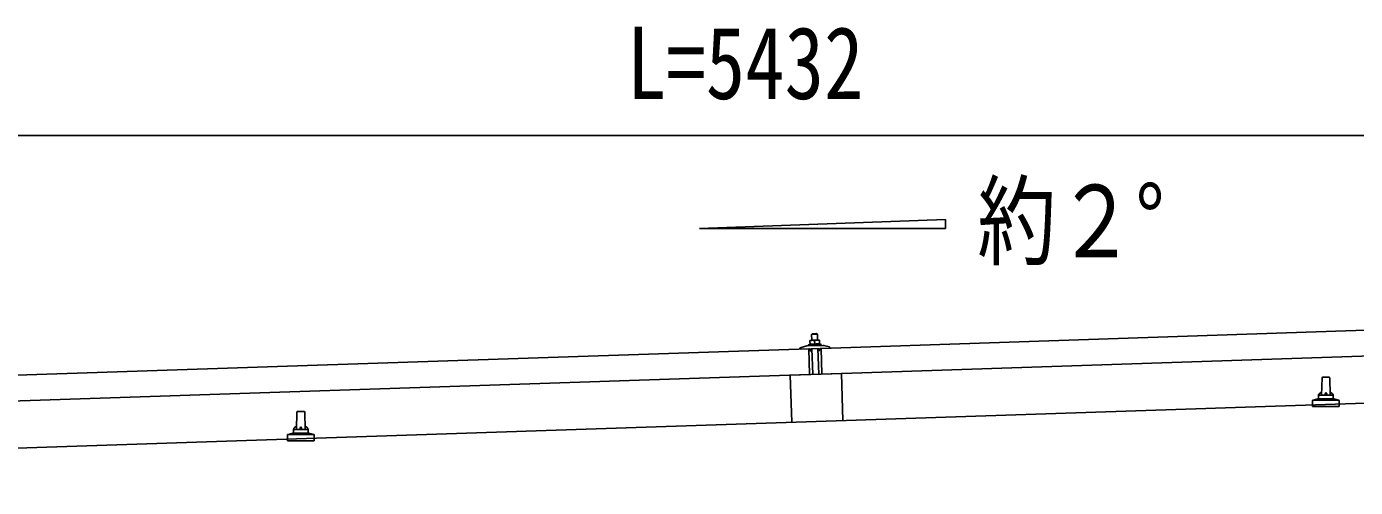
# Model space of a CAD drawing. Units: millimetres, scale not verified. Extents: x -12615 to 12615, y -8910 to 8910.
# Drawn here: x 381 to 2196, y -2326 to -1696 of the extents above; entities that cross this region are included whole.
import ezdxf
from ezdxf.enums import TextEntityAlignment as Align

# ---------------------------------------------------------------- set-up
doc = ezdxf.new("R2010")
doc.units = ezdxf.units.MM
doc.header["$LTSCALE"] = 40
for name, color, linetype in [('0-4_YKK_13', 4, 'Continuous'), ('0-5_YKK_A1', 4, 'Continuous'), ('0-6_YKK_D', 6, 'Continuous')]:
    doc.layers.add(name, color=color, linetype=linetype)
doc.styles.add('ＭＳ ゴシック', font='')
doc.styles.get('ＭＳ ゴシック').set_extended_font_data('MS Gothic')

msp = doc.modelspace()

# ---------------------------------------------------------------- linework, layer by layer
at = {"layer": '0-4_YKK_13'}
for p, q in [((1466.53, -2136.09), (2599.9, -2098.31)), ((1454.36, -2115.91), (1453.39, -2116.94)), ((1453.39, -2116.94), (1461.39, -2116.68)), ((1453.66, -2124.94), (1453.39, -2116.94)), ((1460.36, -2115.71), (1454.36, -2115.91)), ((1460.36, -2115.71), (1461.39, -2116.68)), ((1461.39, -2116.68), (1461.66, -2124.67)), ((316.17, -2174.43), (1449.54, -2136.65)), ((1437.54, -2136.48), (1437.51, -2135.85)), ((1437.85, -2135.36), (1443.97, -2133.22)), ((1450.62, -2136.55), (1438.05, -2136.97)), ((1446.94, -2132.67), (1468.88, -2131.94)), ((1449.36, -2131.09), (1466.35, -2130.52)), ((1449.41, -2132.58), (1466.4, -2132.02)), ((1450.71, -2171.63), (1449.54, -2136.65)), ((1451.56, -2139.1), (1451.13, -2136.95)), ((1454.41, -2124.91), (1451.16, -2125.02)), ((1451.16, -2125.03), (1451.16, -2125.02)), ((1451.16, -2125.03), (1451.16, -2125.03)), ((1451.16, -2125.03), (1451.16, -2125.03)), ((1451.16, -2125.03), (1451.16, -2125.03)), ((1451.16, -2125.03), (1451.16, -2125.03)), ((1451.16, -2125.03), (1451.16, -2125.03)), ((1451.16, -2125.03), (1451.16, -2125.03)), ((1451.16, -2125.03), (1451.16, -2125.03)), ((1451.16, -2125.04), (1451.16, -2125.03)), ((1451.16, -2125.04), (1451.16, -2125.04)), ((1451.16, -2125.04), (1451.16, -2125.04)), ((1451.16, -2125.04), (1451.16, -2125.04)), ((1451.16, -2125.05), (1451.16, -2125.04)), ((1451.16, -2125.05), (1451.16, -2125.05)), ((1451.16, -2125.06), (1451.16, -2125.05)), ((1451.16, -2125.07), (1451.16, -2125.06)), ((1451.16, -2125.08), (1451.16, -2125.07)), ((1451.16, -2125.09), (1451.16, -2125.08)), ((1451.16, -2125.11), (1451.16, -2125.09)), ((1451.16, -2125.12), (1451.16, -2125.11)), ((1451.17, -2125.14), (1451.16, -2125.12)), ((1451.17, -2125.16), (1451.17, -2125.14)), ((1451.17, -2125.18), (1451.17, -2125.16)), ((1451.17, -2125.2), (1451.17, -2125.18)), ((1451.17, -2125.22), (1451.17, -2125.2)), ((1451.17, -2125.24), (1451.17, -2125.22)), ((1451.17, -2125.26), (1451.17, -2125.24)), ((1451.17, -2125.28), (1451.17, -2125.26)), ((1451.17, -2125.31), (1451.17, -2125.28)), ((1451.17, -2125.33), (1451.17, -2125.31)), ((1451.17, -2125.35), (1451.17, -2125.33)), ((1451.17, -2125.38), (1451.17, -2125.35)), ((1451.17, -2125.4), (1451.17, -2125.38)), ((1451.17, -2125.42), (1451.17, -2125.4)), ((1451.18, -2125.44), (1451.17, -2125.42)), ((1451.18, -2125.46), (1451.18, -2125.44)), ((1451.18, -2125.48), (1451.18, -2125.46)), ((1451.18, -2125.5), (1451.18, -2125.48)), ((1451.18, -2125.51), (1451.18, -2125.5)), ((1451.18, -2125.53), (1451.18, -2125.51)), ((1451.43, -2125.52), (1451.18, -2125.6)), ((1451.18, -2125.54), (1451.18, -2125.53)), ((1451.18, -2125.6), (1451.18, -2125.54)), ((1451.18, -2125.6), (1451.35, -2130.61)), ((1451.54, -2130.56), (1451.35, -2130.61)), ((1451.48, -2125.5), (1451.43, -2125.52)), ((1451.54, -2125.48), (1451.48, -2125.5)), ((1451.6, -2125.46), (1451.54, -2125.48)), ((1451.58, -2130.55), (1451.54, -2130.56)), ((1451.62, -2130.54), (1451.58, -2130.55)), ((1451.66, -2125.44), (1451.6, -2125.46)), ((1451.67, -2130.52), (1451.62, -2130.54)), ((1451.74, -2125.42), (1451.66, -2125.44)), ((1451.73, -2130.51), (1451.67, -2130.52)), ((1451.78, -2130.5), (1451.73, -2130.51)), ((1451.81, -2125.39), (1451.74, -2125.42)), ((1451.85, -2130.48), (1451.78, -2130.5)), ((1451.89, -2125.36), (1451.81, -2125.39)), ((1451.91, -2130.46), (1451.85, -2130.48)), ((1451.98, -2125.33), (1451.89, -2125.36)), ((1451.98, -2130.44), (1451.91, -2130.46)), ((1452.07, -2125.3), (1451.98, -2125.33)), ((1452.06, -2130.42), (1451.98, -2130.44)), ((1452.14, -2130.4), (1452.06, -2130.42)), ((1452.16, -2125.27), (1452.07, -2125.3)), ((1452.34, -2139.49), (1452.07, -2139.5)), ((1452.22, -2130.38), (1452.14, -2130.4)), ((1452.26, -2125.24), (1452.16, -2125.27)), ((1452.31, -2130.36), (1452.22, -2130.38)), ((1452.36, -2125.21), (1452.26, -2125.24)), ((1452.41, -2130.34), (1452.31, -2130.36)), ((1452.46, -2125.18), (1452.36, -2125.21)), ((1452.51, -2130.32), (1452.41, -2130.34)), ((1452.57, -2125.15), (1452.46, -2125.18)), ((1452.61, -2130.3), (1452.51, -2130.32)), ((1452.55, -2136.78), (1452.63, -2139.18)), ((1452.67, -2125.13), (1452.57, -2125.15)), ((1452.72, -2130.28), (1452.61, -2130.3)), ((1452.77, -2125.1), (1452.67, -2125.13)), ((1452.83, -2130.26), (1452.72, -2130.28)), ((1452.88, -2125.08), (1452.77, -2125.1)), ((1452.95, -2130.24), (1452.83, -2130.26)), ((1463.24, -2136.13), (1452.84, -2136.47)), ((1452.99, -2125.06), (1452.88, -2125.08)), ((1453.07, -2130.22), (1452.95, -2130.24)), ((1453.09, -2125.04), (1452.99, -2125.06)), ((1453.2, -2130.2), (1453.07, -2130.22)), ((1453.2, -2125.02), (1453.09, -2125.04)), ((1453.31, -2125.01), (1453.2, -2125.02)), ((1453.33, -2130.18), (1453.2, -2130.2)), ((1453.41, -2124.99), (1453.31, -2125.01)), ((1453.46, -2130.17), (1453.33, -2130.18)), ((1453.51, -2124.98), (1453.41, -2124.99)), ((1453.59, -2130.15), (1453.46, -2130.17)), ((1453.6, -2124.97), (1453.51, -2124.98)), ((1453.72, -2130.14), (1453.59, -2130.15)), ((1453.69, -2124.96), (1453.6, -2124.97)), ((1453.77, -2124.95), (1453.69, -2124.96)), ((1453.85, -2130.12), (1453.72, -2130.14)), ((1453.84, -2124.94), (1453.77, -2124.95)), ((1453.91, -2124.94), (1453.84, -2124.94)), ((1453.98, -2130.11), (1453.85, -2130.12)), ((1453.98, -2124.93), (1453.91, -2124.94)), ((1454.04, -2124.93), (1453.98, -2124.93)), ((1454.12, -2130.1), (1453.98, -2130.11)), ((1454.1, -2124.93), (1454.04, -2124.93)), ((1455.21, -2171.41), (1454.04, -2136.43)), ((1454.15, -2124.93), (1454.1, -2124.93)), ((1454.25, -2130.09), (1454.12, -2130.1)), ((1454.19, -2124.92), (1454.15, -2124.93)), ((1454.23, -2124.92), (1454.19, -2124.92)), ((1454.27, -2124.92), (1454.23, -2124.92)), ((1454.38, -2130.09), (1454.25, -2130.09)), ((1454.3, -2124.92), (1454.27, -2124.92)), ((1454.33, -2124.92), (1454.3, -2124.92)), ((1454.35, -2124.92), (1454.33, -2124.92)), ((1454.36, -2124.92), (1454.35, -2124.92)), ((1454.37, -2124.92), (1454.36, -2124.92)), ((1454.41, -2124.91), (1454.37, -2124.92)), ((1454.52, -2130.08), (1454.38, -2130.09)), ((1460.91, -2124.7), (1454.41, -2124.91)), ((1454.69, -2124.92), (1454.41, -2124.91)), ((1454.65, -2130.08), (1454.52, -2130.08)), ((1454.79, -2130.07), (1454.65, -2130.08)), ((1454.75, -2124.92), (1454.69, -2124.92)), ((1454.81, -2124.92), (1454.75, -2124.92)), ((1454.92, -2130.07), (1454.79, -2130.07)), ((1454.88, -2124.92), (1454.81, -2124.92)), ((1454.95, -2124.93), (1454.88, -2124.92)), ((1455.06, -2130.07), (1454.92, -2130.07)), ((1455.03, -2124.93), (1454.95, -2124.93)), ((1455.12, -2124.93), (1455.03, -2124.93)), ((1455.19, -2130.07), (1455.06, -2130.07)), ((1455.21, -2124.93), (1455.12, -2124.93)), ((1455.33, -2130.07), (1455.19, -2130.07)), ((1455.31, -2124.93), (1455.21, -2124.93)), ((1455.41, -2124.94), (1455.31, -2124.93)), ((1455.46, -2130.08), (1455.33, -2130.07)), ((1455.52, -2124.94), (1455.41, -2124.94)), ((1455.6, -2130.09), (1455.46, -2130.08)), ((1455.63, -2124.94), (1455.52, -2124.94)), ((1455.73, -2130.09), (1455.6, -2130.09)), ((1455.74, -2124.95), (1455.63, -2124.94)), ((1455.86, -2130.1), (1455.73, -2130.09)), ((1455.85, -2124.96), (1455.74, -2124.95)), ((1455.96, -2124.97), (1455.85, -2124.96)), ((1456, -2130.11), (1455.86, -2130.1)), ((1456.07, -2124.98), (1455.96, -2124.97)), ((1456.12, -2130.12), (1456, -2130.11)), ((1456.17, -2125), (1456.07, -2124.98)), ((1456.24, -2130.13), (1456.12, -2130.12)), ((1456.28, -2125.02), (1456.17, -2125)), ((1456.36, -2130.15), (1456.24, -2130.13)), ((1456.39, -2125.04), (1456.28, -2125.02)), ((1456.48, -2130.16), (1456.36, -2130.15)), ((1456.5, -2125.07), (1456.39, -2125.04)), ((1456.58, -2130.17), (1456.48, -2130.16)), ((1456.61, -2125.1), (1456.5, -2125.07)), ((1456.69, -2130.19), (1456.58, -2130.17)), ((1456.71, -2125.12), (1456.61, -2125.1)), ((1456.79, -2130.2), (1456.69, -2130.19)), ((1456.81, -2125.15), (1456.71, -2125.12)), ((1456.88, -2130.22), (1456.79, -2130.2)), ((1456.9, -2125.18), (1456.81, -2125.15)), ((1456.97, -2130.23), (1456.88, -2130.22)), ((1456.99, -2125.2), (1456.9, -2125.18)), ((1457.06, -2130.25), (1456.97, -2130.23)), ((1457.08, -2125.22), (1456.99, -2125.2)), ((1457.14, -2130.26), (1457.06, -2130.25)), ((1457.15, -2125.24), (1457.08, -2125.22)), ((1457.21, -2130.28), (1457.14, -2130.26)), ((1457.23, -2125.26), (1457.15, -2125.24)), ((1457.28, -2130.29), (1457.21, -2130.28)), ((1457.29, -2125.28), (1457.23, -2125.26)), ((1457.35, -2130.3), (1457.28, -2130.29)), ((1457.35, -2125.3), (1457.29, -2125.28)), ((1457.41, -2125.31), (1457.35, -2125.3)), ((1457.42, -2130.31), (1457.35, -2130.3)), ((1457.68, -2125.39), (1457.41, -2125.31)), ((1457.47, -2130.32), (1457.42, -2130.31)), ((1457.53, -2130.33), (1457.47, -2130.32)), ((1457.58, -2130.34), (1457.53, -2130.33)), ((1457.63, -2130.35), (1457.58, -2130.34)), ((1457.84, -2130.39), (1457.63, -2130.35)), ((1457.92, -2125.3), (1457.68, -2125.39)), ((1457.68, -2125.39), (1457.84, -2130.39)), ((1458.03, -2130.34), (1457.84, -2130.39)), ((1457.98, -2125.29), (1457.92, -2125.3)), ((1458.03, -2125.27), (1457.98, -2125.29)), ((1458.09, -2125.25), (1458.03, -2125.27)), ((1458.07, -2130.33), (1458.03, -2130.34)), ((1458.12, -2130.32), (1458.07, -2130.33)), ((1458.16, -2125.22), (1458.09, -2125.25)), ((1458.17, -2130.31), (1458.12, -2130.32)), ((1458.23, -2125.2), (1458.16, -2125.22)), ((1458.22, -2130.29), (1458.17, -2130.31)), ((1458.28, -2130.28), (1458.22, -2130.29)), ((1458.31, -2125.17), (1458.23, -2125.2)), ((1458.34, -2130.26), (1458.28, -2130.28)), ((1458.39, -2125.15), (1458.31, -2125.17)), ((1458.41, -2130.25), (1458.34, -2130.26)), ((1458.48, -2125.12), (1458.39, -2125.15)), ((1458.48, -2130.23), (1458.41, -2130.25)), ((1458.57, -2125.09), (1458.48, -2125.12)), ((1458.56, -2130.21), (1458.48, -2130.23)), ((1458.64, -2130.19), (1458.56, -2130.21)), ((1458.66, -2125.05), (1458.57, -2125.09)), ((1458.72, -2130.17), (1458.64, -2130.19)), ((1458.76, -2125.02), (1458.66, -2125.05)), ((1458.81, -2130.15), (1458.72, -2130.17)), ((1458.86, -2124.99), (1458.76, -2125.02)), ((1458.9, -2130.13), (1458.81, -2130.15)), ((1458.96, -2124.96), (1458.86, -2124.99)), ((1459, -2130.1), (1458.9, -2130.13)), ((1459.06, -2124.94), (1458.96, -2124.96)), ((1459.11, -2130.08), (1459, -2130.1)), ((1459.17, -2124.91), (1459.06, -2124.94)), ((1459.21, -2130.06), (1459.11, -2130.08)), ((1459.27, -2124.89), (1459.17, -2124.91)), ((1459.33, -2130.04), (1459.21, -2130.06)), ((1459.38, -2124.86), (1459.27, -2124.89)), ((1459.44, -2130.03), (1459.33, -2130.04)), ((1459.48, -2124.84), (1459.38, -2124.86)), ((1459.57, -2130.01), (1459.44, -2130.03)), ((1459.59, -2124.82), (1459.48, -2124.84)), ((1459.69, -2129.99), (1459.57, -2130.01)), ((1459.7, -2124.81), (1459.59, -2124.82)), ((1459.82, -2129.97), (1459.69, -2129.99)), ((1459.81, -2124.79), (1459.7, -2124.81)), ((1459.91, -2124.78), (1459.81, -2124.79)), ((1459.95, -2129.95), (1459.82, -2129.97)), ((1460, -2124.76), (1459.91, -2124.78)), ((1460.08, -2129.94), (1459.95, -2129.95)), ((1460.1, -2124.75), (1460, -2124.76)), ((1460.21, -2129.92), (1460.08, -2129.94)), ((1460.18, -2124.74), (1460.1, -2124.75)), ((1460.26, -2124.73), (1460.18, -2124.74)), ((1460.35, -2129.91), (1460.21, -2129.92)), ((1460.34, -2124.73), (1460.26, -2124.73)), ((1460.41, -2124.72), (1460.34, -2124.73)), ((1460.48, -2129.9), (1460.35, -2129.91)), ((1460.48, -2124.72), (1460.41, -2124.72)), ((1460.54, -2124.71), (1460.48, -2124.72)), ((1460.61, -2129.89), (1460.48, -2129.9)), ((1460.59, -2124.71), (1460.54, -2124.71)), ((1460.64, -2124.71), (1460.59, -2124.71)), ((1460.75, -2129.88), (1460.61, -2129.89)), ((1460.69, -2124.71), (1460.64, -2124.71)), ((1460.73, -2124.71), (1460.69, -2124.71)), ((1460.77, -2124.7), (1460.73, -2124.71)), ((1460.88, -2129.87), (1460.75, -2129.88)), ((1460.8, -2124.7), (1460.77, -2124.7)), ((1460.82, -2124.7), (1460.8, -2124.7)), ((1460.84, -2124.7), (1460.82, -2124.7)), ((1460.86, -2124.7), (1460.84, -2124.7)), ((1460.87, -2124.7), (1460.86, -2124.7)), ((1460.91, -2124.7), (1460.87, -2124.7)), ((1461.01, -2129.86), (1460.88, -2129.87)), ((1464.15, -2124.59), (1460.91, -2124.7)), ((1461.18, -2124.7), (1460.91, -2124.7)), ((1461.15, -2129.86), (1461.01, -2129.86)), ((1461.28, -2129.86), (1461.15, -2129.86)), ((1461.24, -2124.7), (1461.18, -2124.7)), ((1461.31, -2124.71), (1461.24, -2124.7)), ((1461.42, -2129.85), (1461.28, -2129.86)), ((1461.38, -2124.71), (1461.31, -2124.71)), ((1461.45, -2124.71), (1461.38, -2124.71)), ((1461.55, -2129.85), (1461.42, -2129.85)), ((1461.53, -2124.71), (1461.45, -2124.71)), ((1461.62, -2124.71), (1461.53, -2124.71)), ((1461.69, -2129.86), (1461.55, -2129.85)), ((1461.71, -2124.71), (1461.62, -2124.71)), ((1461.82, -2129.86), (1461.69, -2129.86)), ((1461.8, -2124.72), (1461.71, -2124.71)), ((1461.91, -2124.72), (1461.8, -2124.72)), ((1461.96, -2129.86), (1461.82, -2129.86)), ((1462.01, -2124.72), (1461.91, -2124.72)), ((1462.09, -2129.87), (1461.96, -2129.86)), ((1462.12, -2124.73), (1462.01, -2124.72)), ((1462.04, -2136.17), (1463.2, -2171.15)), ((1462.23, -2129.88), (1462.09, -2129.87)), ((1462.23, -2124.73), (1462.12, -2124.73)), ((1462.34, -2124.74), (1462.23, -2124.73)), ((1462.36, -2129.89), (1462.23, -2129.88)), ((1462.45, -2124.75), (1462.34, -2124.74)), ((1462.49, -2129.9), (1462.36, -2129.89)), ((1462.56, -2124.77), (1462.45, -2124.75)), ((1462.62, -2129.91), (1462.49, -2129.9)), ((1462.67, -2124.78), (1462.56, -2124.77)), ((1462.74, -2129.92), (1462.62, -2129.91)), ((1462.78, -2124.8), (1462.67, -2124.78)), ((1462.86, -2129.93), (1462.74, -2129.92)), ((1462.89, -2124.83), (1462.78, -2124.8)), ((1462.97, -2129.94), (1462.86, -2129.93)), ((1463, -2124.85), (1462.89, -2124.83)), ((1463.08, -2129.96), (1462.97, -2129.94)), ((1463.1, -2124.88), (1463, -2124.85)), ((1463.18, -2129.97), (1463.08, -2129.96)), ((1463.21, -2124.91), (1463.1, -2124.88)), ((1463.28, -2129.98), (1463.18, -2129.97)), ((1463.31, -2124.93), (1463.21, -2124.91)), ((1463.38, -2130), (1463.28, -2129.98)), ((1463.4, -2124.96), (1463.31, -2124.93)), ((1463.47, -2130.01), (1463.38, -2130)), ((1463.49, -2124.98), (1463.4, -2124.96)), ((1463.55, -2130.03), (1463.47, -2130.01)), ((1463.57, -2125.01), (1463.49, -2124.98)), ((1463.63, -2130.04), (1463.55, -2130.03)), ((1463.63, -2138.81), (1463.55, -2136.42)), ((1463.65, -2125.03), (1463.57, -2125.01)), ((1463.71, -2130.06), (1463.63, -2130.04)), ((1463.72, -2125.05), (1463.65, -2125.03)), ((1463.78, -2130.07), (1463.71, -2130.06)), ((1463.79, -2125.07), (1463.72, -2125.05)), ((1463.85, -2130.08), (1463.78, -2130.07)), ((1463.85, -2125.08), (1463.79, -2125.07)), ((1463.91, -2125.1), (1463.85, -2125.08)), ((1463.91, -2130.1), (1463.85, -2130.08)), ((1464.17, -2125.17), (1463.91, -2125.1)), ((1463.97, -2130.11), (1463.91, -2130.1)), ((1464.21, -2139.1), (1463.94, -2139.1)), ((1464.03, -2130.12), (1463.97, -2130.11)), ((1464.08, -2130.13), (1464.03, -2130.12)), ((1464.12, -2130.13), (1464.08, -2130.13)), ((1464.34, -2130.17), (1464.12, -2130.13)), ((1464.15, -2124.59), (1464.15, -2124.6)), ((1464.15, -2124.59), (1464.15, -2124.59)), ((1464.15, -2124.59), (1464.15, -2124.59)), ((1464.15, -2124.59), (1464.15, -2124.59)), ((1464.15, -2124.6), (1464.15, -2124.61)), ((1464.15, -2124.6), (1464.15, -2124.6)), ((1464.15, -2124.6), (1464.15, -2124.6)), ((1464.15, -2124.6), (1464.15, -2124.6)), ((1464.15, -2124.6), (1464.15, -2124.6)), ((1464.15, -2124.6), (1464.15, -2124.6)), ((1464.15, -2124.6), (1464.15, -2124.6)), ((1464.15, -2124.61), (1464.16, -2124.61)), ((1464.15, -2124.61), (1464.15, -2124.61)), ((1464.16, -2124.61), (1464.16, -2124.62)), ((1464.16, -2124.62), (1464.16, -2124.63)), ((1464.16, -2124.63), (1464.16, -2124.64)), ((1464.16, -2124.64), (1464.16, -2124.65)), ((1464.16, -2124.65), (1464.16, -2124.66)), ((1464.16, -2124.66), (1464.16, -2124.67)), ((1464.16, -2124.67), (1464.16, -2124.69)), ((1464.16, -2124.69), (1464.16, -2124.71)), ((1464.16, -2124.71), (1464.16, -2124.72)), ((1464.16, -2124.72), (1464.16, -2124.74)), ((1464.16, -2124.74), (1464.16, -2124.76)), ((1464.16, -2124.76), (1464.16, -2124.78)), ((1464.16, -2124.78), (1464.16, -2124.8)), ((1464.16, -2124.8), (1464.16, -2124.83)), ((1464.16, -2124.83), (1464.16, -2124.85)), ((1464.16, -2124.85), (1464.16, -2124.87)), ((1464.16, -2124.87), (1464.16, -2124.9)), ((1464.16, -2124.9), (1464.17, -2124.92)), ((1464.17, -2124.92), (1464.17, -2124.94)), ((1464.17, -2124.94), (1464.17, -2124.97)), ((1464.17, -2124.97), (1464.17, -2124.99)), ((1464.17, -2124.99), (1464.17, -2125.01)), ((1464.17, -2125.01), (1464.17, -2125.03)), ((1464.17, -2125.03), (1464.17, -2125.05)), ((1464.17, -2125.05), (1464.17, -2125.06)), ((1464.17, -2125.06), (1464.17, -2125.08)), ((1464.17, -2125.08), (1464.17, -2125.09)), ((1464.17, -2125.09), (1464.17, -2125.11)), ((1464.17, -2125.11), (1464.17, -2125.17)), ((1464.17, -2125.17), (1464.34, -2130.17)), ((1464.33, -2129.76), (1466.35, -2130.52)), ((1464.98, -2136.49), (1464.69, -2138.66)), ((1478.03, -2135.63), (1465.46, -2136.05)), ((1466.35, -2130.52), (1466.4, -2132.02)), ((1471.87, -2132.29), (1478.13, -2134.02)), ((1478.49, -2134.48), (1478.51, -2135.12)), ((1494.19, -2170.11), (1424.23, -2172.45)), ((1424.23, -2172.45), (1426.37, -2236.81)), ((1494.19, -2170.11), (1496.33, -2234.48)), ((2149.9, -2199.92), (2150.63, -2176.4)), ((2151.62, -2175.42), (2160.17, -2175.42)), ((2161.17, -2176.4), (2161.9, -2199.92)), ((2137.65, -2215.42), (2137.65, -2207.71)), ((2138.03, -2206.92), (2173.77, -2206.92)), ((2138.41, -2206.74), (2145.13, -2205.11)), ((2145.52, -2204.92), (2166.28, -2204.92)), ((2145.9, -2204.14), (2145.9, -2199.92)), ((2146.9, -2199.92), (2164.9, -2199.92)), ((2165.9, -2204.14), (2165.9, -2199.92)), ((2173.38, -2206.74), (2166.66, -2205.11)), ((2174.15, -2215.42), (2174.15, -2207.71)), ((749.9, -2246.59), (750.63, -2223.06)), ((751.62, -2222.09), (760.17, -2222.09)), ((761.17, -2223.06), (761.9, -2246.59)), ((2174.15, -2215.42), (2137.65, -2215.42)), ((745.9, -2250.8), (745.9, -2246.59)), ((746.9, -2246.59), (764.9, -2246.59)), ((765.9, -2250.8), (765.9, -2246.59)), ((737.65, -2262.09), (737.65, -2254.37)), ((774.15, -2262.09), (737.65, -2262.09)), ((738.03, -2253.59), (773.77, -2253.59)), ((738.41, -2253.4), (745.13, -2251.77)), ((745.52, -2251.59), (766.28, -2251.59)), ((773.38, -2253.4), (766.66, -2251.77)), ((774.15, -2262.09), (774.15, -2254.37))]:
    msp.add_line(p, q, dxfattribs=at)
for points in [[(1449.41, -2132.58), (1449.36, -2131.09), (1451.33, -2130.19)], [(2601.07, -2133.29), (1467.7, -2171.07), (1466.53, -2136.09)], [(1450.71, -2171.63), (317.34, -2209.41), (316.17, -2174.43)]]:
    msp.add_lwpolyline(points, dxfattribs=at)
for centre, radius, start, end in [((1438.01, -2135.83), 0.5, 109.26318, 181.90915), ((1438.04, -2136.47), 0.5, 181.90915, 271.90915), ((1447.27, -2142.66), 10, 91.90915, 109.26318), ((1450.64, -2137.05), 0.5, 11.37147, 91.90915), ((1452.05, -2139), 0.5, 191.37147, 271.90915), ((1452.33, -2139.19), 0.3, 271.90915, 1.90915), ((1452.85, -2136.77), 0.3, 91.90915, 181.90915), ((1463.25, -2136.43), 0.3, 1.90915, 91.90915), ((1463.93, -2138.8), 0.3, 181.90915, 271.90915), ((1464.2, -2138.6), 0.5, 271.90915, 352.44683), ((1465.48, -2136.55), 0.5, 91.90915, 172.44683), ((1469.21, -2141.93), 10, 74.55513, 91.90915), ((1478.01, -2135.13), 0.5, 271.90915, 1.90915), ((1477.99, -2134.5), 0.5, 1.90915, 74.55513), ((2151.62, -2176.42), 1, 90, 178.60509), ((2160.17, -2176.42), 1, 1.39491, 90), ((2138.65, -2207.71), 1, 103.62699, 180), ((2144.9, -2204.14), 1, 283.62699, 0), ((2149.98, -2200.56), 4.13, 90, 171.17633), ((2146.9, -2200.92), 1, 90, 180), ((2159.23, -2199.92), 4.83, 133.60282, 180), ((2152.57, -2199.92), 4.83, 0, 46.39718), ((2161.81, -2200.56), 4.13, 8.82367, 90), ((2164.9, -2200.92), 1, 0, 90), ((2166.9, -2204.14), 1, 180, 256.37301), ((2173.15, -2207.71), 1, 0, 76.37301), ((751.62, -2223.09), 1, 90, 178.60509), ((760.17, -2223.09), 1, 1.39491, 90), ((749.98, -2247.22), 4.13, 90, 171.17633), ((746.9, -2247.59), 1, 90, 180), ((759.23, -2246.59), 4.83, 133.60282, 180), ((752.57, -2246.59), 4.83, 0, 46.39718), ((761.81, -2247.22), 4.13, 8.82367, 90), ((764.9, -2247.59), 1, 0, 90), ((738.65, -2254.37), 1, 103.62699, 180), ((744.9, -2250.8), 1, 283.62699, 0), ((766.9, -2250.8), 1, 180, 256.37301), ((773.15, -2254.37), 1, 0, 76.37301)]:
    msp.add_arc(centre, radius, start, end, dxfattribs=at)
at = {"layer": '0-5_YKK_A1'}
for p, q in [((1300.58, -1972.33), (1636.58, -1959.91)), ((1636.58, -1959.91), (1636.58, -1972.33)), ((1636.58, -1972.33), (1300.58, -1972.33)), ((4146.77, -2146.21), (-1245.3, -2325.91))]:
    msp.add_line(p, q, dxfattribs=at)
at = {"layer": '0-6_YKK_D'}
msp.add_line((4019.08, -1845.07), (-1112.71, -1845.07), dxfattribs=at)

# ---------------------------------------------------------------- texts
at = {"layer": '0-5_YKK_A1', "style": 'ＭＳ ゴシック', "width": 0.8}
msp.add_text('約２°', height=98.97, dxfattribs=at).set_placement((1679.83, -2041.21), align=Align.BOTTOM_LEFT)
at = {"layer": '0-6_YKK_D', "style": 'ＭＳ ゴシック', "width": 0.8}
msp.add_text('L=5432', height=98.97, dxfattribs=at).set_placement((1201.19, -1825.07), align=Align.BOTTOM_LEFT)

doc.saveas('drawing.dxf')
